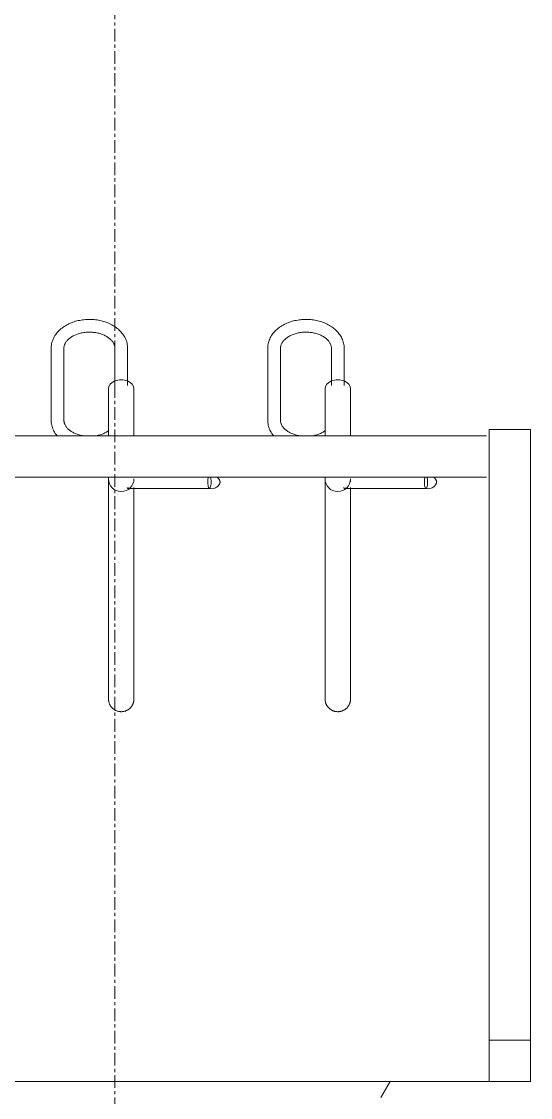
# Model space of a CAD drawing. Header units: inches. Extents: x 3268 to 7018, y 976 to 6708.
# Drawn here: x 4621.84 to 4641.81, y 3637.77 to 3680.06 of the extents above; entities that cross this region are included whole.
import ezdxf

# ---------------------------------------------------------------- set-up
doc = ezdxf.new("R2010")
doc.units = ezdxf.units.IN
doc.header["$MEASUREMENT"] = 0
doc.linetypes.add('Grid Line 1_2_', pattern=[0.875, 0.5, -0.125, 0.125, -0.125])
for name, color, linetype, lineweight in [('A-GENM', 13, 'Continuous', 9), ('A-WALL-PATT', 111, 'Continuous', 15), ('I-WALL', 2, 'Continuous', 9), ('S-GRID', 1, 'Continuous', 9)]:
    doc.layers.add(name, color=color, linetype=linetype, lineweight=lineweight)

# ---------------------------------------------------------------- blocks, each defined once
blk = doc.blocks.new('Bike File Wall - as Specified-V154-Overall Retail Plan Opt 2')
at = {"layer": 'A-GENM'}
for p, q in [((4623, 3667.218), (4623, 3664.389)), ((4623.5, 3664.389), (4623.5, 3667.218)), ((4625.5, 3667.218), (4625.5, 3665.756)), ((4626, 3665.756), (4626, 3667.218)), ((4631.5, 3667.218), (4631.5, 3664.389)), ((4632, 3664.389), (4632, 3667.218)), ((4634, 3667.218), (4634, 3665.756)), ((4634.5, 3665.756), (4634.5, 3667.218)), ((4625.25, 3665.627), (4625.25, 3663.774)), ((4626.25, 3663.774), (4626.25, 3665.627)), ((4633.75, 3665.627), (4633.75, 3663.774)), ((4634.75, 3663.774), (4634.75, 3665.627)), ((4640.188, 3640.024), (4640.188, 3664.024)), ((4641.813, 3664.024), (4640.188, 3664.024)), ((4641.813, 3664.024), (4641.813, 3640.024)), ((4609.813, 3663.774), (4640.093, 3663.774)), ((4609.813, 3662.149), (4640.093, 3662.149)), ((4625.25, 3662.149), (4625.25, 3654.313)), ((4625.252, 3662.126), (4625.254, 3662.146)), ((4633.75, 3662.149), (4633.75, 3654.313)), ((4633.752, 3662.126), (4633.754, 3662.146)), ((4626.009, 3661.711), (4629.213, 3661.711)), ((4626.25, 3654.313), (4626.25, 3661.745)), ((4634.509, 3661.711), (4637.713, 3661.711)), ((4634.75, 3654.313), (4634.75, 3661.745)), ((4625.25, 3661.207), (4625.25, 3654.313)), ((4626.25, 3654.313), (4626.25, 3661.207)), ((4633.75, 3661.207), (4633.75, 3654.313)), ((4634.75, 3654.313), (4634.75, 3661.207)), ((4640.188, 3638.399), (4640.188, 3640.024)), ((4641.813, 3640.024), (4640.188, 3640.024)), ((4641.813, 3640.024), (4641.813, 3638.399)), ((4640.188, 3638.399), (4641.813, 3638.399))]:
    blk.add_line(p, q, dxfattribs=at)
at = {"layer": 'A-GENM', "flags": 128}
for points in [[(4626, 3667.218), (4625.999, 3667.267), (4625.995, 3667.317), (4625.988, 3667.366), (4625.978, 3667.414), (4625.966, 3667.462), (4625.951, 3667.51), (4625.933, 3667.556), (4625.913, 3667.602), (4625.891, 3667.647), (4625.866, 3667.69), (4625.839, 3667.733), (4625.81, 3667.774), (4625.779, 3667.814), (4625.746, 3667.853), (4625.712, 3667.891), (4625.675, 3667.927), (4625.637, 3667.962), (4625.597, 3667.995), (4625.556, 3668.027), (4625.513, 3668.058), (4625.469, 3668.087), (4625.423, 3668.115), (4625.376, 3668.141), (4625.328, 3668.166), (4625.279, 3668.189), (4625.229, 3668.211), (4625.178, 3668.231), (4625.126, 3668.25), (4625.073, 3668.267), (4625.02, 3668.283), (4624.965, 3668.297), (4624.91, 3668.309), (4624.855, 3668.32), (4624.799, 3668.329), (4624.743, 3668.337), (4624.687, 3668.343), (4624.63, 3668.348), (4624.573, 3668.35), (4624.516, 3668.352), (4624.459, 3668.351), (4624.402, 3668.349), (4624.345, 3668.346), (4624.288, 3668.34), (4624.232, 3668.334), (4624.176, 3668.325), (4624.12, 3668.315), (4624.065, 3668.304), (4624.01, 3668.29), (4623.956, 3668.276), (4623.903, 3668.259), (4623.851, 3668.242), (4623.799, 3668.222), (4623.749, 3668.201), (4623.699, 3668.179), (4623.65, 3668.155), (4623.603, 3668.129), (4623.557, 3668.102), (4623.512, 3668.074), (4623.468, 3668.044), (4623.426, 3668.013), (4623.385, 3667.98), (4623.346, 3667.946), (4623.309, 3667.91), (4623.273, 3667.874), (4623.239, 3667.835), (4623.207, 3667.796), (4623.177, 3667.755), (4623.149, 3667.713), (4623.123, 3667.67), (4623.099, 3667.626), (4623.078, 3667.581), (4623.059, 3667.535), (4623.043, 3667.488), (4623.029, 3667.44), (4623.018, 3667.392), (4623.009, 3667.343), (4623.004, 3667.294), (4623.001, 3667.245), (4623, 3667.218)], [(4634.5, 3667.218), (4634.499, 3667.267), (4634.495, 3667.317), (4634.488, 3667.366), (4634.478, 3667.414), (4634.466, 3667.462), (4634.451, 3667.51), (4634.433, 3667.556), (4634.413, 3667.602), (4634.391, 3667.647), (4634.366, 3667.69), (4634.339, 3667.733), (4634.31, 3667.774), (4634.279, 3667.814), (4634.246, 3667.853), (4634.212, 3667.891), (4634.175, 3667.927), (4634.137, 3667.962), (4634.097, 3667.995), (4634.056, 3668.027), (4634.013, 3668.058), (4633.969, 3668.087), (4633.923, 3668.115), (4633.876, 3668.141), (4633.828, 3668.166), (4633.779, 3668.189), (4633.729, 3668.211), (4633.678, 3668.231), (4633.626, 3668.25), (4633.573, 3668.267), (4633.52, 3668.283), (4633.465, 3668.297), (4633.41, 3668.309), (4633.355, 3668.32), (4633.299, 3668.329), (4633.243, 3668.337), (4633.187, 3668.343), (4633.13, 3668.348), (4633.073, 3668.35), (4633.016, 3668.352), (4632.959, 3668.351), (4632.902, 3668.349), (4632.845, 3668.346), (4632.788, 3668.34), (4632.732, 3668.334), (4632.676, 3668.325), (4632.62, 3668.315), (4632.565, 3668.304), (4632.51, 3668.29), (4632.456, 3668.276), (4632.403, 3668.259), (4632.351, 3668.242), (4632.299, 3668.222), (4632.249, 3668.201), (4632.199, 3668.179), (4632.15, 3668.155), (4632.103, 3668.129), (4632.057, 3668.102), (4632.012, 3668.074), (4631.968, 3668.044), (4631.926, 3668.013), (4631.885, 3667.98), (4631.846, 3667.946), (4631.809, 3667.91), (4631.773, 3667.874), (4631.739, 3667.835), (4631.707, 3667.796), (4631.677, 3667.755), (4631.649, 3667.713), (4631.623, 3667.67), (4631.599, 3667.626), (4631.578, 3667.581), (4631.559, 3667.535), (4631.543, 3667.488), (4631.529, 3667.44), (4631.518, 3667.392), (4631.509, 3667.343), (4631.504, 3667.294), (4631.501, 3667.245), (4631.5, 3667.218)], [(4623.5, 3667.218), (4623.501, 3667.239), (4623.503, 3667.26), (4623.506, 3667.282), (4623.51, 3667.303), (4623.516, 3667.325), (4623.522, 3667.346), (4623.531, 3667.368), (4623.54, 3667.39), (4623.551, 3667.412), (4623.564, 3667.434), (4623.578, 3667.456), (4623.593, 3667.478), (4623.61, 3667.5), (4623.628, 3667.521), (4623.648, 3667.543), (4623.67, 3667.564), (4623.693, 3667.585), (4623.717, 3667.606), (4623.744, 3667.626), (4623.771, 3667.646), (4623.8, 3667.665), (4623.83, 3667.683), (4623.862, 3667.701), (4623.894, 3667.718), (4623.928, 3667.734), (4623.963, 3667.749), (4624, 3667.763), (4624.037, 3667.777), (4624.075, 3667.789), (4624.114, 3667.801), (4624.153, 3667.811), (4624.194, 3667.82), (4624.235, 3667.828), (4624.276, 3667.835), (4624.318, 3667.841), (4624.36, 3667.845), (4624.403, 3667.849), (4624.446, 3667.851), (4624.489, 3667.852), (4624.532, 3667.851), (4624.575, 3667.85), (4624.617, 3667.847), (4624.66, 3667.843), (4624.702, 3667.838), (4624.744, 3667.832), (4624.785, 3667.824), (4624.826, 3667.816), (4624.866, 3667.806), (4624.905, 3667.795), (4624.944, 3667.784), (4624.981, 3667.771), (4625.018, 3667.757), (4625.054, 3667.742), (4625.088, 3667.727), (4625.122, 3667.71), (4625.154, 3667.693), (4625.185, 3667.675), (4625.214, 3667.656), (4625.243, 3667.637), (4625.269, 3667.617), (4625.295, 3667.597), (4625.319, 3667.576), (4625.341, 3667.555), (4625.362, 3667.533), (4625.381, 3667.511), (4625.399, 3667.49), (4625.415, 3667.468), (4625.43, 3667.446), (4625.443, 3667.424), (4625.455, 3667.402), (4625.465, 3667.38), (4625.474, 3667.358), (4625.482, 3667.336), (4625.488, 3667.315), (4625.493, 3667.293), (4625.496, 3667.272), (4625.499, 3667.25), (4625.5, 3667.229), (4625.5, 3667.218)], [(4632, 3667.218), (4632.001, 3667.239), (4632.003, 3667.26), (4632.006, 3667.282), (4632.01, 3667.303), (4632.016, 3667.325), (4632.022, 3667.346), (4632.031, 3667.368), (4632.04, 3667.39), (4632.051, 3667.412), (4632.064, 3667.434), (4632.078, 3667.456), (4632.093, 3667.478), (4632.11, 3667.5), (4632.128, 3667.521), (4632.148, 3667.543), (4632.17, 3667.564), (4632.193, 3667.585), (4632.217, 3667.606), (4632.244, 3667.626), (4632.271, 3667.646), (4632.3, 3667.665), (4632.33, 3667.683), (4632.362, 3667.701), (4632.394, 3667.718), (4632.428, 3667.734), (4632.463, 3667.749), (4632.5, 3667.763), (4632.537, 3667.777), (4632.575, 3667.789), (4632.614, 3667.801), (4632.653, 3667.811), (4632.694, 3667.82), (4632.735, 3667.828), (4632.776, 3667.835), (4632.818, 3667.841), (4632.86, 3667.845), (4632.903, 3667.849), (4632.946, 3667.851), (4632.989, 3667.852), (4633.032, 3667.851), (4633.075, 3667.85), (4633.117, 3667.847), (4633.16, 3667.843), (4633.202, 3667.838), (4633.244, 3667.832), (4633.285, 3667.824), (4633.326, 3667.816), (4633.366, 3667.806), (4633.405, 3667.795), (4633.444, 3667.784), (4633.481, 3667.771), (4633.518, 3667.757), (4633.554, 3667.742), (4633.588, 3667.727), (4633.622, 3667.71), (4633.654, 3667.693), (4633.685, 3667.675), (4633.714, 3667.656), (4633.743, 3667.637), (4633.769, 3667.617), (4633.795, 3667.597), (4633.819, 3667.576), (4633.841, 3667.555), (4633.862, 3667.533), (4633.881, 3667.511), (4633.899, 3667.49), (4633.915, 3667.468), (4633.93, 3667.446), (4633.943, 3667.424), (4633.955, 3667.402), (4633.965, 3667.38), (4633.974, 3667.358), (4633.982, 3667.336), (4633.988, 3667.315), (4633.993, 3667.293), (4633.996, 3667.272), (4633.999, 3667.25), (4634, 3667.229), (4634, 3667.218)], [(4623, 3664.389), (4623.002, 3664.34), (4623.006, 3664.291), (4623.013, 3664.242), (4623.023, 3664.193), (4623.035, 3664.145), (4623.05, 3664.098), (4623.067, 3664.051), (4623.087, 3664.005), (4623.11, 3663.961), (4623.134, 3663.917), (4623.161, 3663.874), (4623.19, 3663.833), (4623.221, 3663.793)], [(4624.257, 3663.775), (4624.216, 3663.783), (4624.175, 3663.791), (4624.135, 3663.801), (4624.096, 3663.812), (4624.057, 3663.824), (4624.019, 3663.836), (4623.983, 3663.85), (4623.947, 3663.865), (4623.913, 3663.881), (4623.879, 3663.897), (4623.847, 3663.914), (4623.816, 3663.932), (4623.786, 3663.951), (4623.758, 3663.97), (4623.731, 3663.99), (4623.706, 3664.011), (4623.682, 3664.031), (4623.66, 3664.053), (4623.639, 3664.074), (4623.62, 3664.096), (4623.602, 3664.118), (4623.586, 3664.14), (4623.571, 3664.162), (4623.558, 3664.184), (4623.546, 3664.206), (4623.536, 3664.228), (4623.527, 3664.249), (4623.519, 3664.271), (4623.513, 3664.293), (4623.508, 3664.314), (4623.504, 3664.335), (4623.502, 3664.357), (4623.501, 3664.378), (4623.5, 3664.389)], [(4631.5, 3664.389), (4631.502, 3664.34), (4631.506, 3664.291), (4631.513, 3664.242), (4631.523, 3664.193), (4631.535, 3664.145), (4631.55, 3664.098), (4631.567, 3664.051), (4631.587, 3664.005), (4631.61, 3663.961), (4631.634, 3663.917), (4631.661, 3663.874), (4631.69, 3663.833), (4631.721, 3663.793)], [(4632.757, 3663.775), (4632.716, 3663.783), (4632.675, 3663.791), (4632.635, 3663.801), (4632.596, 3663.812), (4632.557, 3663.824), (4632.519, 3663.836), (4632.483, 3663.85), (4632.447, 3663.865), (4632.413, 3663.881), (4632.379, 3663.897), (4632.347, 3663.914), (4632.316, 3663.932), (4632.286, 3663.951), (4632.258, 3663.97), (4632.231, 3663.99), (4632.206, 3664.011), (4632.182, 3664.031), (4632.16, 3664.053), (4632.139, 3664.074), (4632.12, 3664.096), (4632.102, 3664.118), (4632.086, 3664.14), (4632.071, 3664.162), (4632.058, 3664.184), (4632.046, 3664.206), (4632.036, 3664.228), (4632.027, 3664.249), (4632.019, 3664.271), (4632.013, 3664.293), (4632.008, 3664.314), (4632.004, 3664.335), (4632.002, 3664.357), (4632.001, 3664.378), (4632, 3664.389)], [(4625.257, 3663.981), (4625.23, 3663.961), (4625.201, 3663.942), (4625.171, 3663.924), (4625.139, 3663.906), (4625.106, 3663.889), (4625.072, 3663.873), (4625.037, 3663.858), (4625.001, 3663.844), (4624.964, 3663.83), (4624.926, 3663.818), (4624.887, 3663.807), (4624.847, 3663.796), (4624.807, 3663.787), (4624.766, 3663.779), (4624.724, 3663.772)], [(4633.757, 3663.981), (4633.73, 3663.961), (4633.701, 3663.942), (4633.671, 3663.924), (4633.639, 3663.906), (4633.606, 3663.889), (4633.572, 3663.873), (4633.537, 3663.858), (4633.501, 3663.844), (4633.464, 3663.83), (4633.426, 3663.818), (4633.387, 3663.807), (4633.347, 3663.796), (4633.307, 3663.787), (4633.266, 3663.779), (4633.224, 3663.772)], [(4625.25, 3661.207), (4625.25, 3661.291), (4625.25, 3661.37), (4625.25, 3661.446), (4625.25, 3661.518), (4625.25, 3661.587), (4625.25, 3661.651), (4625.25, 3661.711), (4625.25, 3661.767), (4625.25, 3661.819), (4625.25, 3661.866), (4625.25, 3661.909), (4625.25, 3661.947), (4625.25, 3661.981), (4625.25, 3662.01), (4625.25, 3662.035)], [(4626.25, 3662.026), (4626.25, 3662), (4626.25, 3661.969)], [(4629.208, 3661.712), (4629.259, 3661.702), (4629.312, 3661.699), (4629.365, 3661.705), (4629.413, 3661.718), (4629.456, 3661.735), (4629.491, 3661.756), (4629.52, 3661.777), (4629.543, 3661.797), (4629.561, 3661.816), (4629.575, 3661.834), (4629.586, 3661.849), (4629.595, 3661.863), (4629.602, 3661.876), (4629.608, 3661.887), (4629.612, 3661.897), (4629.616, 3661.905), (4629.619, 3661.913), (4629.621, 3661.92), (4629.623, 3661.926), (4629.625, 3661.931), (4629.626, 3661.935), (4629.627, 3661.939), (4629.628, 3661.943), (4629.629, 3661.946), (4629.629, 3661.949), (4629.63, 3661.951), (4629.63, 3661.953), (4629.63, 3661.955), (4629.631, 3661.956), (4629.631, 3661.957), (4629.631, 3661.958), (4629.631, 3661.959), (4629.631, 3661.96), (4629.631, 3661.96), (4629.631, 3661.96)], [(4629.52, 3662.145), (4629.543, 3662.125), (4629.561, 3662.106), (4629.575, 3662.088), (4629.586, 3662.073), (4629.595, 3662.059), (4629.602, 3662.046), (4629.608, 3662.035), (4629.612, 3662.025), (4629.616, 3662.017), (4629.619, 3662.009), (4629.621, 3662.002), (4629.623, 3661.997), (4629.625, 3661.991), (4629.626, 3661.987), (4629.627, 3661.983), (4629.628, 3661.979), (4629.629, 3661.976), (4629.629, 3661.973), (4629.63, 3661.971), (4629.63, 3661.969), (4629.63, 3661.968), (4629.631, 3661.966), (4629.631, 3661.965), (4629.631, 3661.964), (4629.631, 3661.963), (4629.631, 3661.963), (4629.631, 3661.962), (4629.631, 3661.962)], [(4633.75, 3661.207), (4633.75, 3661.291), (4633.75, 3661.37), (4633.75, 3661.446), (4633.75, 3661.518), (4633.75, 3661.587), (4633.75, 3661.651), (4633.75, 3661.711), (4633.75, 3661.767), (4633.75, 3661.819), (4633.75, 3661.866), (4633.75, 3661.909), (4633.75, 3661.947), (4633.75, 3661.981), (4633.75, 3662.01), (4633.75, 3662.035)], [(4634.75, 3662.026), (4634.75, 3662), (4634.75, 3661.969)], [(4637.708, 3661.712), (4637.759, 3661.702), (4637.812, 3661.699), (4637.865, 3661.705), (4637.913, 3661.718), (4637.956, 3661.735), (4637.991, 3661.756), (4638.02, 3661.777), (4638.043, 3661.797), (4638.061, 3661.816), (4638.075, 3661.834), (4638.086, 3661.849), (4638.095, 3661.863), (4638.102, 3661.876), (4638.108, 3661.887), (4638.112, 3661.897), (4638.116, 3661.905), (4638.119, 3661.913), (4638.121, 3661.92), (4638.123, 3661.926), (4638.125, 3661.931), (4638.126, 3661.935), (4638.127, 3661.939), (4638.128, 3661.943), (4638.129, 3661.946), (4638.129, 3661.949), (4638.13, 3661.951), (4638.13, 3661.953), (4638.13, 3661.955), (4638.131, 3661.956), (4638.131, 3661.957), (4638.131, 3661.958), (4638.131, 3661.959), (4638.131, 3661.96), (4638.131, 3661.96), (4638.131, 3661.96)], [(4638.02, 3662.145), (4638.043, 3662.125), (4638.061, 3662.106), (4638.075, 3662.088), (4638.086, 3662.073), (4638.095, 3662.059), (4638.102, 3662.046), (4638.108, 3662.035), (4638.112, 3662.025), (4638.116, 3662.017), (4638.119, 3662.009), (4638.121, 3662.002), (4638.123, 3661.997), (4638.125, 3661.991), (4638.126, 3661.987), (4638.127, 3661.983), (4638.128, 3661.979), (4638.129, 3661.976), (4638.129, 3661.973), (4638.13, 3661.971), (4638.13, 3661.969), (4638.13, 3661.968), (4638.131, 3661.966), (4638.131, 3661.965), (4638.131, 3661.964), (4638.131, 3661.963), (4638.131, 3661.963), (4638.131, 3661.962), (4638.131, 3661.962)], [(4626.25, 3661.747), (4626.25, 3661.69), (4626.25, 3661.628), (4626.25, 3661.562), (4626.25, 3661.492), (4626.25, 3661.419), (4626.25, 3661.341), (4626.25, 3661.261), (4626.25, 3661.207)], [(4634.75, 3661.747), (4634.75, 3661.69), (4634.75, 3661.628), (4634.75, 3661.562), (4634.75, 3661.492), (4634.75, 3661.419), (4634.75, 3661.341), (4634.75, 3661.261), (4634.75, 3661.207)], [(4625.25, 3654.313), (4625.25, 3654.23), (4625.25, 3654.15), (4625.25, 3654.074), (4625.25, 3654.002), (4625.25, 3653.934), (4625.25, 3653.87), (4625.25, 3653.809), (4625.25, 3653.754), (4625.25, 3653.702), (4625.25, 3653.654), (4625.25, 3653.612), (4625.25, 3653.573), (4625.25, 3653.539), (4625.25, 3653.51), (4625.25, 3653.486), (4625.25, 3653.466), (4625.25, 3653.451), (4625.25, 3653.441), (4625.25, 3653.435), (4625.25, 3653.434)], [(4625.25, 3653.434), (4625.25, 3653.437), (4625.25, 3653.444), (4625.25, 3653.456), (4625.25, 3653.473), (4625.25, 3653.494), (4625.25, 3653.52), (4625.25, 3653.551), (4625.25, 3653.587), (4625.25, 3653.627), (4625.25, 3653.671), (4625.25, 3653.72), (4625.25, 3653.773), (4625.25, 3653.831), (4625.25, 3653.893), (4625.25, 3653.958), (4625.25, 3654.028), (4625.25, 3654.102), (4625.25, 3654.179), (4625.25, 3654.26), (4625.25, 3654.313)], [(4626.25, 3654.313), (4626.25, 3654.23), (4626.25, 3654.15), (4626.25, 3654.074), (4626.25, 3654.002), (4626.25, 3653.934), (4626.25, 3653.87), (4626.25, 3653.809), (4626.25, 3653.754), (4626.25, 3653.702), (4626.25, 3653.654), (4626.25, 3653.612), (4626.25, 3653.573), (4626.25, 3653.539), (4626.25, 3653.51), (4626.25, 3653.486), (4626.25, 3653.466), (4626.25, 3653.451), (4626.25, 3653.441), (4626.25, 3653.435), (4626.25, 3653.434)], [(4626.25, 3653.434), (4626.25, 3653.437), (4626.25, 3653.444), (4626.25, 3653.456), (4626.25, 3653.473), (4626.25, 3653.494), (4626.25, 3653.52), (4626.25, 3653.551), (4626.25, 3653.587), (4626.25, 3653.627), (4626.25, 3653.671), (4626.25, 3653.72), (4626.25, 3653.773), (4626.25, 3653.831), (4626.25, 3653.893), (4626.25, 3653.958), (4626.25, 3654.028), (4626.25, 3654.102), (4626.25, 3654.179), (4626.25, 3654.26), (4626.25, 3654.313)], [(4633.75, 3654.313), (4633.75, 3654.23), (4633.75, 3654.15), (4633.75, 3654.074), (4633.75, 3654.002), (4633.75, 3653.934), (4633.75, 3653.87), (4633.75, 3653.809), (4633.75, 3653.754), (4633.75, 3653.702), (4633.75, 3653.654), (4633.75, 3653.612), (4633.75, 3653.573), (4633.75, 3653.539), (4633.75, 3653.51), (4633.75, 3653.486), (4633.75, 3653.466), (4633.75, 3653.451), (4633.75, 3653.441), (4633.75, 3653.435), (4633.75, 3653.434)], [(4633.75, 3653.434), (4633.75, 3653.437), (4633.75, 3653.444), (4633.75, 3653.456), (4633.75, 3653.473), (4633.75, 3653.494), (4633.75, 3653.52), (4633.75, 3653.551), (4633.75, 3653.587), (4633.75, 3653.627), (4633.75, 3653.671), (4633.75, 3653.72), (4633.75, 3653.773), (4633.75, 3653.831), (4633.75, 3653.893), (4633.75, 3653.958), (4633.75, 3654.028), (4633.75, 3654.102), (4633.75, 3654.179), (4633.75, 3654.26), (4633.75, 3654.313)], [(4634.75, 3654.313), (4634.75, 3654.23), (4634.75, 3654.15), (4634.75, 3654.074), (4634.75, 3654.002), (4634.75, 3653.934), (4634.75, 3653.87), (4634.75, 3653.809), (4634.75, 3653.754), (4634.75, 3653.702), (4634.75, 3653.654), (4634.75, 3653.612), (4634.75, 3653.573), (4634.75, 3653.539), (4634.75, 3653.51), (4634.75, 3653.486), (4634.75, 3653.466), (4634.75, 3653.451), (4634.75, 3653.441), (4634.75, 3653.435), (4634.75, 3653.434)], [(4634.75, 3653.434), (4634.75, 3653.437), (4634.75, 3653.444), (4634.75, 3653.456), (4634.75, 3653.473), (4634.75, 3653.494), (4634.75, 3653.52), (4634.75, 3653.551), (4634.75, 3653.587), (4634.75, 3653.627), (4634.75, 3653.671), (4634.75, 3653.72), (4634.75, 3653.773), (4634.75, 3653.831), (4634.75, 3653.893), (4634.75, 3653.958), (4634.75, 3654.028), (4634.75, 3654.102), (4634.75, 3654.179), (4634.75, 3654.26), (4634.75, 3654.313)], [(4626.25, 3653.434), (4626.25, 3653.414), (4626.249, 3653.394), (4626.247, 3653.375), (4626.244, 3653.355), (4626.24, 3653.335), (4626.236, 3653.316), (4626.231, 3653.296), (4626.225, 3653.277), (4626.218, 3653.258), (4626.211, 3653.24), (4626.203, 3653.221), (4626.194, 3653.204), (4626.184, 3653.186), (4626.174, 3653.169), (4626.163, 3653.152), (4626.151, 3653.136), (4626.139, 3653.12), (4626.126, 3653.105), (4626.113, 3653.09), (4626.099, 3653.076), (4626.084, 3653.062), (4626.069, 3653.049), (4626.053, 3653.037), (4626.037, 3653.025), (4626.02, 3653.014), (4626.003, 3653.003), (4625.986, 3652.993), (4625.968, 3652.984), (4625.95, 3652.976), (4625.932, 3652.968), (4625.913, 3652.962), (4625.894, 3652.955), (4625.874, 3652.95), (4625.855, 3652.945), (4625.835, 3652.942), (4625.816, 3652.939), (4625.796, 3652.936), (4625.776, 3652.935), (4625.756, 3652.934), (4625.736, 3652.935), (4625.716, 3652.936), (4625.696, 3652.937), (4625.676, 3652.94), (4625.656, 3652.943), (4625.637, 3652.948), (4625.617, 3652.952), (4625.598, 3652.958), (4625.579, 3652.965), (4625.561, 3652.972), (4625.542, 3652.98), (4625.524, 3652.988), (4625.507, 3652.998), (4625.489, 3653.008), (4625.472, 3653.019), (4625.456, 3653.03), (4625.44, 3653.042), (4625.425, 3653.055), (4625.41, 3653.068), (4625.395, 3653.082), (4625.382, 3653.097), (4625.368, 3653.112), (4625.356, 3653.127), (4625.344, 3653.143), (4625.333, 3653.16), (4625.322, 3653.177), (4625.312, 3653.194), (4625.303, 3653.212), (4625.294, 3653.23), (4625.286, 3653.248), (4625.279, 3653.267), (4625.273, 3653.286), (4625.267, 3653.305), (4625.263, 3653.325), (4625.259, 3653.344), (4625.255, 3653.364), (4625.253, 3653.384), (4625.251, 3653.404), (4625.25, 3653.424), (4625.25, 3653.434)], [(4634.75, 3653.434), (4634.75, 3653.414), (4634.749, 3653.394), (4634.747, 3653.375), (4634.744, 3653.355), (4634.74, 3653.335), (4634.736, 3653.316), (4634.731, 3653.296), (4634.725, 3653.277), (4634.718, 3653.258), (4634.711, 3653.24), (4634.703, 3653.221), (4634.694, 3653.204), (4634.684, 3653.186), (4634.674, 3653.169), (4634.663, 3653.152), (4634.651, 3653.136), (4634.639, 3653.12), (4634.626, 3653.105), (4634.613, 3653.09), (4634.599, 3653.076), (4634.584, 3653.062), (4634.569, 3653.049), (4634.553, 3653.037), (4634.537, 3653.025), (4634.52, 3653.014), (4634.503, 3653.003), (4634.486, 3652.993), (4634.468, 3652.984), (4634.45, 3652.976), (4634.432, 3652.968), (4634.413, 3652.962), (4634.394, 3652.955), (4634.374, 3652.95), (4634.355, 3652.945), (4634.335, 3652.942), (4634.316, 3652.939), (4634.296, 3652.936), (4634.276, 3652.935), (4634.256, 3652.934), (4634.236, 3652.935), (4634.216, 3652.936), (4634.196, 3652.937), (4634.176, 3652.94), (4634.156, 3652.943), (4634.137, 3652.948), (4634.117, 3652.952), (4634.098, 3652.958), (4634.079, 3652.965), (4634.061, 3652.972), (4634.042, 3652.98), (4634.024, 3652.988), (4634.007, 3652.998), (4633.989, 3653.008), (4633.972, 3653.019), (4633.956, 3653.03), (4633.94, 3653.042), (4633.925, 3653.055), (4633.91, 3653.068), (4633.895, 3653.082), (4633.882, 3653.097), (4633.868, 3653.112), (4633.856, 3653.127), (4633.844, 3653.143), (4633.833, 3653.16), (4633.822, 3653.177), (4633.812, 3653.194), (4633.803, 3653.212), (4633.794, 3653.23), (4633.786, 3653.248), (4633.779, 3653.267), (4633.773, 3653.286), (4633.767, 3653.305), (4633.763, 3653.325), (4633.759, 3653.344), (4633.755, 3653.364), (4633.753, 3653.384), (4633.751, 3653.404), (4633.75, 3653.424), (4633.75, 3653.434)]]:
    blk.add_lwpolyline(points, dxfattribs=at)
at = {"layer": 'A-GENM'}
for centre in [(4625.75, 3662.086), (4634.25, 3662.086)]:
    blk.add_arc(centre, 0.5, 180, 0, dxfattribs=at)
for centre, major_axis, ratio, start_param, end_param in [((4625.75, 3665.627), (0.5, 0), 0.707107, 0, 3.141593), ((4634.25, 3665.627), (0.5, 0), 0.707107, 0, 3.141593), ((4629.213, 3661.961), (0, 0.25), 0.258819, 0.663897, 1.570796), ((4629.213, 3661.961), (0, 0.25), 0.258819, 1.570796, 4.712389), ((4629.213, 3661.961), (0, 0.25), 0.258819, 4.712389, 5.619289), ((4637.713, 3661.961), (0, 0.25), 0.258819, 0.663897, 1.570796), ((4637.713, 3661.961), (0, 0.25), 0.258819, 1.570796, 4.712389), ((4637.713, 3661.961), (0, 0.25), 0.258819, 4.712389, 5.619289), ((4626.009, 3661.961), (0, 0.25), 0.258819, 2.617994, 3.665191), ((4634.509, 3661.961), (0, 0.25), 0.258819, 2.617994, 3.665191)]:
    blk.add_ellipse(centre, major_axis=major_axis, ratio=ratio, start_param=start_param, end_param=end_param, dxfattribs=at)

msp = doc.modelspace()

# ---------------------------------------------------------------- hatches: boundary and pattern name
at = {"layer": 'A-WALL-PATT', "lineweight": 9}
h = msp.add_hatch(dxfattribs=at)
h.set_pattern_fill('FP_1', color=256, style=0, pattern_type=2)
h.set_pattern_definition([(0, (0, 0), (122.88, 30.72), [5.069, -87.091, 5.069, -87.091, -491.52]), (0, (0, 0), (122.88, 30.72), [-184.32, 5.069, -179.251, 5.069, -87.091, -215.04]), (0, (0, 0), (122.88, 30.72), [-460.8, 5.069, -56.371, 5.069, -148.531]), (120, (46.08, 15.36), (-88.0443, 91.0572), [5.069, -87.091, 5.069, -87.091, -491.52]), (120, (46.08, 15.36), (-88.0443, 91.0572), [-184.32, 5.069, -179.251, 5.069, -87.091, -215.04]), (120, (46.08, 15.36), (-88.0443, 91.0572), [-460.8, 5.069, -56.371, 5.069, -148.531]), (240, (61.44, 76.8), (-34.8357, -121.7772), [5.069, -87.091, 5.069, -87.091, -491.52]), (240, (61.44, 76.8), (-34.8357, -121.7772), [-184.32, 5.069, -179.251, 5.069, -87.091, -215.04]), (240, (61.44, 76.8), (-34.8357, -121.7772), [-460.8, 5.069, -56.371, 5.069, -148.531])])
h.paths.add_polyline_path([(4576.188, 3637.774), (5052.813, 3637.774), (5052.813, 3638.399), (4566.197, 3638.399), (4566.822, 3637.774)])
h.paths.add_polyline_path([(5169.75, 3637.774), (5169.75, 3638.399), (5128.813, 3638.399), (5128.813, 3637.774), (5156.268, 3637.774)])

# ---------------------------------------------------------------- linework, layer by layer
at = {"layer": 'I-WALL', "lineweight": 15}
msp.add_line((4640.188, 3638.399), (4609.813, 3638.399), dxfattribs=at)
at = {"layer": 'S-GRID', "linetype": 'Grid Line 1_2_'}
msp.add_line((4625.5, 3355.524), (4625.5, 6288.946), dxfattribs=at)

# ---------------------------------------------------------------- block references
at = {"layer": 'A-GENM'}
msp.add_blockref('Bike File Wall - as Specified-V154-Overall Retail Plan Opt 2', (0, 0), dxfattribs=at)

doc.saveas('drawing.dxf')
